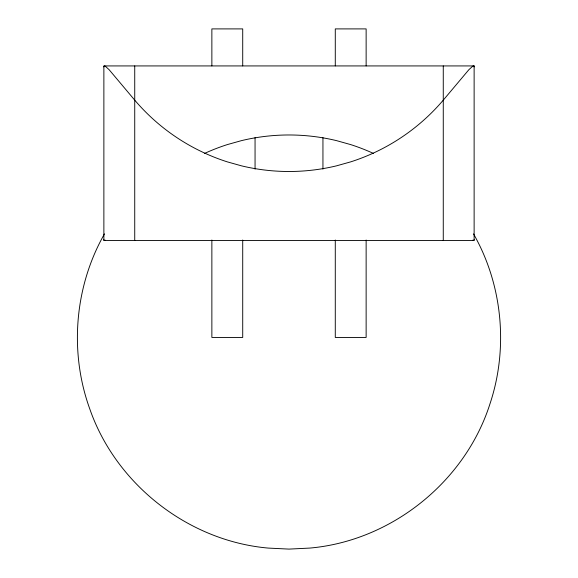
<?xml version="1.0" encoding="UTF-8"?>
<svg xmlns="http://www.w3.org/2000/svg" width="578" height="578" viewBox="0 0 578 578"><rect width="100%" height="100%" fill="white"/><g stroke="black" fill="none" stroke-linecap="round" stroke-linejoin="round"><path stroke-width="0.87" d="M103.874 66.896L104.25 65.971L105.247 66.181L109.112 69.685L134.732 100.153A202.466 202.466 0 0 0 227.291 161.862L241.438 165.828A202.466 202.466 0 0 0 336.562 165.828L350.709 161.862A202.466 202.466 0 0 0 443.268 100.153L468.888 69.685L472.753 66.181L473.75 65.971L474.126 66.896M474.126 239.581L473.671 240.535L472.609 240.202M104.466 233.902C74.519 286.399 69.165 351.959 89.713 408.747C115.925 484.458 188.435 541.051 268.257 548.081L289 549.1L309.743 548.081C391.349 540.957 465.131 481.879 489.978 403.834C508.546 348.202 502.6 284.889 473.534 233.902M105.391 240.202L104.25 240.506L103.874 239.581M443.268 65.928L443.268 240.549M366.134 65.892L366.134 28.9L335.283 28.9L335.283 65.892M366.134 240.007L366.134 337.444L335.283 337.444L335.283 240.007M322.943 137.586L322.943 169.116M255.057 137.586L255.057 169.116M242.717 65.892L242.717 28.9L211.866 28.9L211.866 65.892M242.717 240.007L242.717 337.444L211.866 337.444L211.866 240.007M134.732 65.928L134.732 240.549M204.525 153.445A202.466 202.466 0 0 1 227.291 144.608L241.438 140.642A202.466 202.466 0 0 1 336.562 140.642L350.709 144.608A202.466 202.466 0 0 1 373.475 153.445M474.126 65.928L103.874 65.928L103.874 240.549L474.126 240.549L474.126 65.928"/></g></svg>
